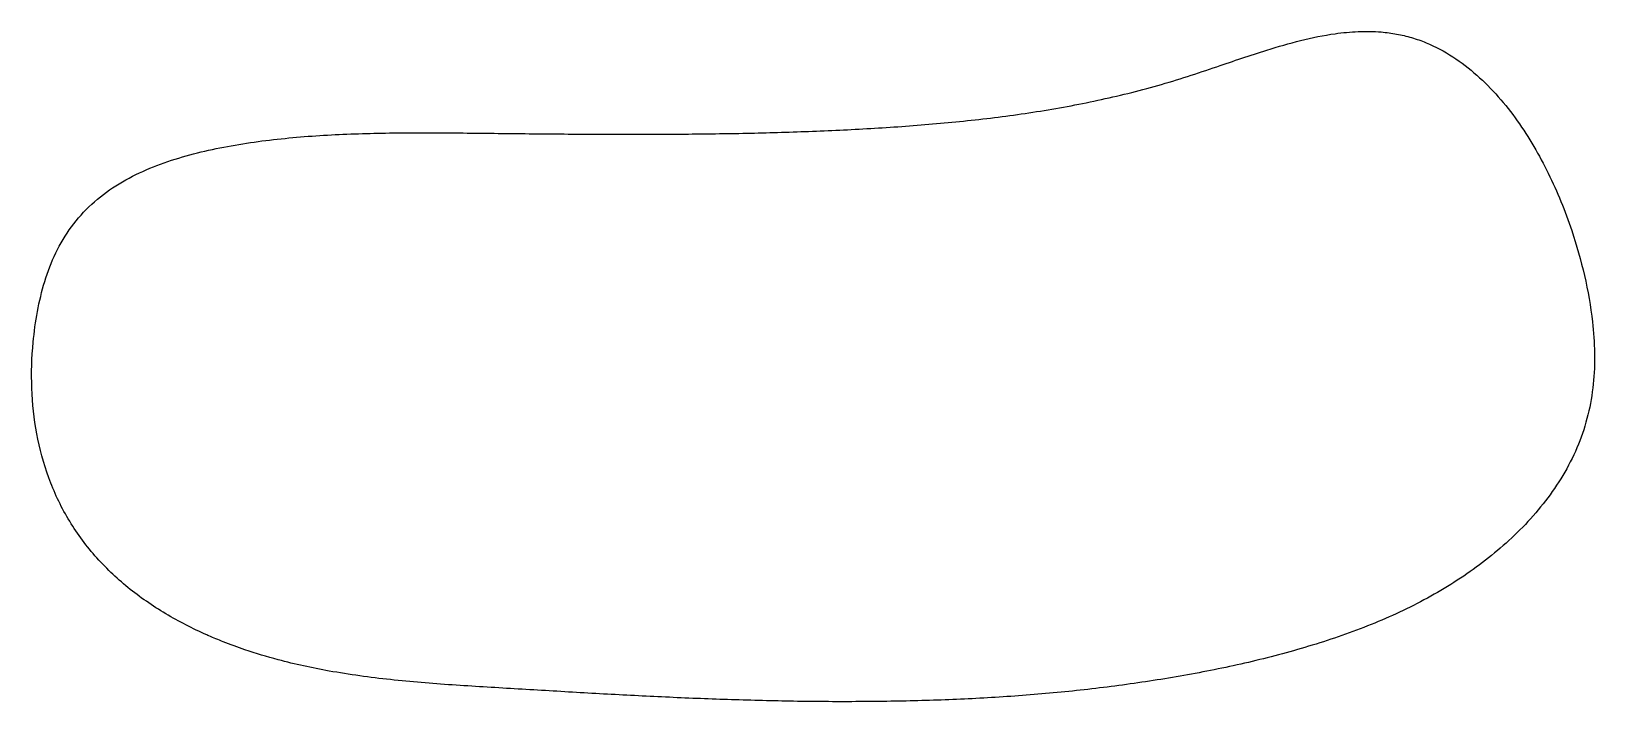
# Model space of a CAD drawing. Header units: millimetres. Extents: x 15 to 194, y 48 to 125.
import ezdxf

# ---------------------------------------------------------------- set-up
doc = ezdxf.new("R2010")
doc.units = ezdxf.units.MM
doc.layers.add('outline', color=7, linetype='Continuous')

msp = doc.modelspace()

# ---------------------------------------------------------------- linework, layer by layer
at = {"layer": 'outline'}
msp.add_open_spline([(35.62, 55.53), (36.16, 55.29), (36.7, 55.07), (38.07, 54.53), (38.9, 54.22), (40.99, 53.52), (42.25, 53.14), (45.45, 52.28), (47.39, 51.86), (51.66, 51.1), (54, 50.78), (58.69, 50.27), (61.04, 50.08), (65.76, 49.76), (68.12, 49.62), (72.84, 49.34), (75.2, 49.2), (79.92, 48.92), (82.28, 48.79), (87, 48.56), (89.36, 48.45), (94.09, 48.26), (96.45, 48.19), (101.17, 48.07), (103.54, 48.03), (108.26, 48), (110.63, 48.01), (115.35, 48.08), (117.72, 48.14), (122.43, 48.32), (124.79, 48.45), (129.5, 48.78), (131.85, 48.98), (136.54, 49.47), (138.88, 49.76), (143.55, 50.43), (145.88, 50.8), (150.52, 51.67), (152.83, 52.15), (157.43, 53.26), (159.72, 53.89), (164.24, 55.3), (166.48, 56.09), (170.87, 57.89), (173.01, 58.9), (177.13, 61.2), (179.11, 62.48), (182.83, 65.32), (184.58, 66.87), (186.97, 69.44), (187.72, 70.35), (189.13, 72.23), (189.78, 73.21), (190.96, 75.26), (191.48, 76.32), (192.37, 78.5), (192.73, 79.63), (193.3, 81.93), (193.5, 83.1), (193.74, 85.46), (193.79, 86.64), (193.75, 89.02), (193.66, 90.21), (193.32, 93.17), (193.01, 94.93), (192.21, 98.42), (191.73, 100.14), (190.42, 104.07), (189.53, 106.25), (187.46, 110.45), (186.29, 112.46), (184.27, 115.3), (183.55, 116.22), (182.01, 117.97), (181.2, 118.8), (179.47, 120.33), (178.56, 121.04), (176.62, 122.29), (175.6, 122.84), (174, 123.5), (173.45, 123.69), (172.32, 124.02), (171.75, 124.16), (170.6, 124.37), (170.02, 124.45), (168.55, 124.57), (167.67, 124.58), (165.91, 124.51), (165.02, 124.43), (162.83, 124.12), (161.52, 123.85), (158.93, 123.2), (157.65, 122.83), (154.46, 121.84), (152.57, 121.18), (148.44, 119.78), (146.2, 119.04), (141.66, 117.75), (139.37, 117.19), (134.75, 116.2), (132.43, 115.77), (127.76, 115.04), (125.42, 114.73), (120.72, 114.21), (118.37, 113.99), (113.66, 113.63), (111.3, 113.49), (106.58, 113.24), (104.22, 113.15), (99.5, 112.99), (97.14, 112.94), (92.41, 112.86), (90.05, 112.84), (85.32, 112.81), (82.96, 112.81), (78.23, 112.83), (75.87, 112.85), (71.14, 112.89), (68.78, 112.92), (64.06, 112.97), (61.69, 112.99), (56.97, 112.99), (54.61, 112.95), (49.89, 112.79), (47.54, 112.65), (42.84, 112.22), (40.5, 111.93), (35.87, 111.1), (33.58, 110.57), (30.24, 109.48), (29.14, 109.06), (27.02, 108.1), (25.99, 107.56), (24.02, 106.31), (23.1, 105.61), (21.39, 104.05), (20.62, 103.18), (19.25, 101.31), (18.65, 100.31), (17.64, 98.21), (17.23, 97.12), (16.54, 94.88), (16.27, 93.73), (15.84, 91.41), (15.68, 90.24), (15.4, 87.32), (15.35, 85.56), (15.48, 82.06), (15.66, 80.33), (16.29, 76.91), (16.74, 75.23), (17.94, 71.96), (18.68, 70.39), (20.45, 67.4), (21.47, 65.99), (23.77, 63.36), (25.03, 62.15), (27.74, 59.94), (29.19, 58.95), (32.2, 57.15), (33.77, 56.35), (35.45, 55.6), (35.54, 55.57), (35.62, 55.53)], degree=3, knots=[0, 0, 0, 0, 1.766682, 1.766682, 4.413667, 4.413667, 8.38037, 8.38037, 14.33067, 14.33067, 21.401458, 21.401458, 28.488275, 28.488275, 35.580125, 35.580125, 42.672233, 42.672233, 49.764081, 49.764081, 56.855753, 56.855753, 63.947327, 63.947327, 71.038828, 71.038828, 78.130069, 78.130069, 85.215778, 85.215778, 92.295179, 92.295179, 99.370547, 99.370547, 106.444471, 106.444471, 113.520119, 113.520119, 120.610553, 120.610553, 127.717632, 127.717632, 134.83287, 134.83287, 141.939888, 141.939888, 148.991846, 148.991846, 155.990082, 155.990082, 159.519435, 159.519435, 163.051641, 163.051641, 166.589131, 166.589131, 170.133837, 170.133837, 173.687631, 173.687631, 177.251444, 177.251444, 180.822606, 180.822606, 186.192342, 186.192342, 191.545702, 191.545702, 198.621278, 198.621278, 205.588203, 205.588203, 209.082075, 209.082075, 212.55925, 212.55925, 216.022122, 216.022122, 219.477218, 219.477218, 221.231148, 221.231148, 222.987897, 222.987897, 224.749918, 224.749918, 227.395003, 227.395003, 230.052495, 230.052495, 234.051771, 234.051771, 238.056477, 238.056477, 244.061249, 244.061249, 251.142965, 251.142965, 258.217778, 258.217778, 265.302385, 265.302385, 272.391692, 272.391692, 279.481496, 279.481496, 286.568439, 286.568439, 293.654778, 293.654778, 300.743278, 300.743278, 307.832845, 307.832845, 314.92263, 314.92263, 322.012073, 322.012073, 329.100852, 329.100852, 336.187091, 336.187091, 343.269228, 343.269228, 350.346546, 350.346546, 357.41659, 357.41659, 364.456157, 364.456157, 367.96692, 367.96692, 371.459752, 371.459752, 374.936996, 374.936996, 378.408776, 378.408776, 381.892673, 381.892673, 385.400236, 385.400236, 388.930711, 388.930711, 392.476259, 392.476259, 397.740028, 397.740028, 402.968563, 402.968563, 408.181145, 408.181145, 413.389195, 413.389195, 418.607123, 418.607123, 423.847103, 423.847103, 429.106492, 429.106492, 434.370173, 434.370173, 434.64306, 434.64306, 434.64306, 434.64306], dxfattribs=at)

doc.saveas('drawing.dxf')
